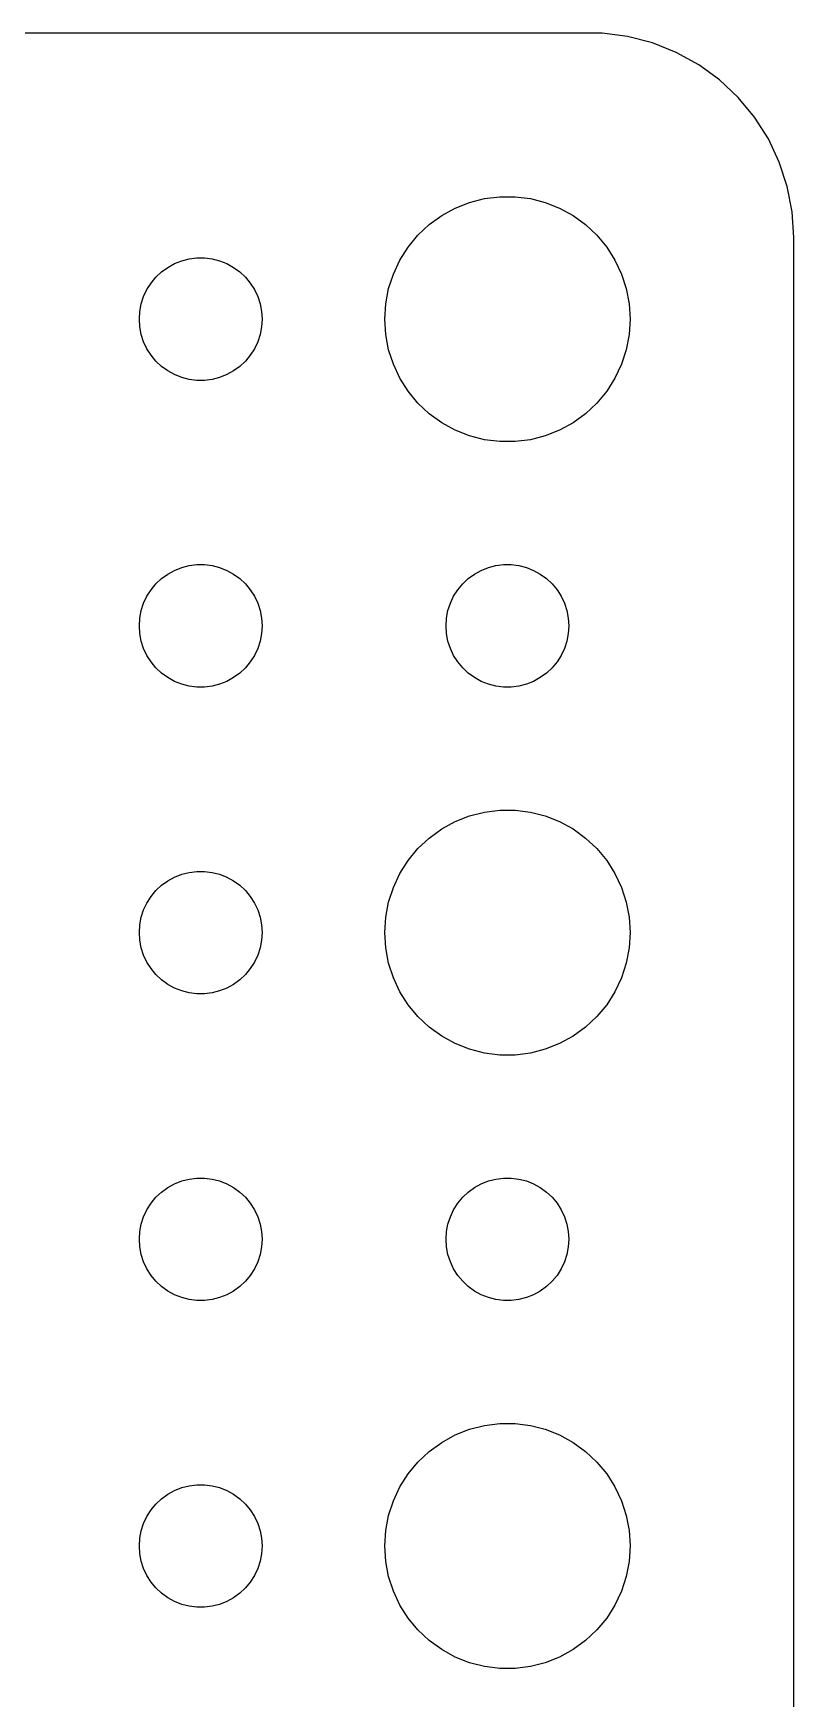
# Model space of a CAD drawing. Header units: metres. Extents: x -37 to 37, y 47 to 205.
# Drawn here: x 18.41 to 37, y 80.27 to 120.99 of the extents above; entities that cross this region are included whole.
import ezdxf

# ---------------------------------------------------------------- set-up
doc = ezdxf.new("R2010")
doc.units = ezdxf.units.M

msp = doc.modelspace()

# ---------------------------------------------------------------- linework, layer by layer
for p, q in [((32.3139, 120.99), (-32.3139, 120.99)), ((32.9369, 120.911), (32.3139, 120.99)), ((33.5451, 120.755), (32.9369, 120.911)), ((34.1289, 120.524), (33.5451, 120.755)), ((34.6791, 120.222), (34.1289, 120.524)), ((35.1871, 119.853), (34.6791, 120.222)), ((35.6448, 119.423), (35.1871, 119.853)), ((36.0451, 118.939), (35.6448, 119.423)), ((36.3815, 118.409), (36.0451, 118.939)), ((36.6489, 117.841), (36.3815, 118.409)), ((36.8429, 117.243), (36.6489, 117.841)), ((29.0729, 116.853), (29.4379, 116.947)), ((29.4379, 116.947), (29.8116, 116.994)), ((29.8116, 116.994), (30.1884, 116.994)), ((30.1884, 116.994), (30.5621, 116.947)), ((30.5621, 116.947), (30.927, 116.853)), ((36.9606, 116.627), (36.8429, 117.243)), ((28.0877, 116.312), (28.3925, 116.533)), ((28.3925, 116.533), (28.7227, 116.714)), ((28.7227, 116.714), (29.0729, 116.853)), ((30.927, 116.853), (31.2773, 116.714)), ((31.2773, 116.714), (31.6075, 116.533)), ((31.6075, 116.533), (31.9123, 116.312)), ((37, 116), (36.9606, 116.627)), ((27.8131, 116.054), (28.0877, 116.312)), ((31.9123, 116.312), (32.1869, 116.054)), ((27.3711, 115.445), (27.5729, 115.763)), ((27.5729, 115.763), (27.8131, 116.054)), ((32.1869, 116.054), (32.427, 115.763)), ((32.427, 115.763), (32.6289, 115.445)), ((37, 52), (37, 116)), ((21.5439, 115.156), (21.6963, 115.266)), ((21.6963, 115.266), (21.8613, 115.357)), ((21.8613, 115.357), (22.0365, 115.427)), ((22.0365, 115.427), (22.2189, 115.473)), ((22.2189, 115.473), (22.4058, 115.497)), ((22.4058, 115.497), (22.5942, 115.497)), ((22.5942, 115.497), (22.7811, 115.473)), ((22.7811, 115.473), (22.9635, 115.427)), ((22.9635, 115.427), (23.1387, 115.357)), ((23.1387, 115.357), (23.3037, 115.266)), ((23.3037, 115.266), (23.4561, 115.156)), ((27.2107, 115.104), (27.3711, 115.445)), ((32.6289, 115.445), (32.7893, 115.104)), ((21.1855, 114.723), (21.2865, 114.882)), ((21.2865, 114.882), (21.4065, 115.027)), ((21.4065, 115.027), (21.5439, 115.156)), ((23.4561, 115.156), (23.5934, 115.027)), ((23.5934, 115.027), (23.7135, 114.882)), ((23.7135, 114.882), (23.8145, 114.723)), ((27.0942, 114.746), (27.2107, 115.104)), ((32.7893, 115.104), (32.9057, 114.746)), ((21.0471, 114.373), (21.1053, 114.552)), ((21.1053, 114.552), (21.1855, 114.723)), ((23.8145, 114.723), (23.8947, 114.552)), ((23.8947, 114.552), (23.9529, 114.373)), ((27.0237, 114.376), (27.0942, 114.746)), ((32.9057, 114.746), (32.9763, 114.376)), ((21, 114), (21.0118, 114.188)), ((21.0118, 114.188), (21.0471, 114.373)), ((23.9529, 114.373), (23.9882, 114.188)), ((23.9882, 114.188), (24, 114)), ((27, 114), (27.0237, 114.376)), ((32.9763, 114.376), (33, 114)), ((21.0118, 113.812), (21, 114)), ((21.0471, 113.627), (21.0118, 113.812)), ((21.1053, 113.448), (21.0471, 113.627)), ((23.9529, 113.627), (23.8947, 113.448)), ((23.9882, 113.812), (23.9529, 113.627)), ((24, 114), (23.9882, 113.812)), ((27.0237, 113.624), (27, 114)), ((27.0942, 113.254), (27.0237, 113.624)), ((32.9763, 113.624), (32.9057, 113.254)), ((33, 114), (32.9763, 113.624)), ((21.1855, 113.277), (21.1053, 113.448)), ((21.2865, 113.118), (21.1855, 113.277)), ((23.8145, 113.277), (23.7135, 113.118)), ((23.8947, 113.448), (23.8145, 113.277)), ((27.2107, 112.896), (27.0942, 113.254)), ((32.9057, 113.254), (32.7893, 112.896)), ((21.4065, 112.973), (21.2865, 113.118)), ((21.5439, 112.844), (21.4065, 112.973)), ((21.6963, 112.734), (21.5439, 112.844)), ((23.4561, 112.844), (23.3037, 112.734)), ((23.5934, 112.973), (23.4561, 112.844)), ((23.7135, 113.118), (23.5934, 112.973)), ((27.3711, 112.555), (27.2107, 112.896)), ((32.7893, 112.896), (32.6289, 112.555)), ((21.8613, 112.643), (21.6963, 112.734)), ((22.0365, 112.573), (21.8613, 112.643)), ((22.2189, 112.527), (22.0365, 112.573)), ((22.4058, 112.503), (22.2189, 112.527)), ((22.5942, 112.503), (22.4058, 112.503)), ((22.7811, 112.527), (22.5942, 112.503)), ((22.9635, 112.573), (22.7811, 112.527)), ((23.1387, 112.643), (22.9635, 112.573)), ((23.3037, 112.734), (23.1387, 112.643)), ((27.5729, 112.237), (27.3711, 112.555)), ((32.6289, 112.555), (32.427, 112.237)), ((27.8131, 111.946), (27.5729, 112.237)), ((32.427, 112.237), (32.1869, 111.946)), ((28.0877, 111.688), (27.8131, 111.946)), ((28.3925, 111.467), (28.0877, 111.688)), ((31.9123, 111.688), (31.6075, 111.467)), ((32.1869, 111.946), (31.9123, 111.688)), ((28.7227, 111.286), (28.3925, 111.467)), ((29.0729, 111.147), (28.7227, 111.286)), ((31.2773, 111.286), (30.927, 111.147)), ((31.6075, 111.467), (31.2773, 111.286)), ((29.4379, 111.053), (29.0729, 111.147)), ((29.8116, 111.006), (29.4379, 111.053)), ((30.1884, 111.006), (29.8116, 111.006)), ((30.5621, 111.053), (30.1884, 111.006)), ((30.927, 111.147), (30.5621, 111.053)), ((21.8613, 107.857), (22.0365, 107.927)), ((22.0365, 107.927), (22.2189, 107.973)), ((22.2189, 107.973), (22.4058, 107.997)), ((22.4058, 107.997), (22.5942, 107.997)), ((22.5942, 107.997), (22.7811, 107.973)), ((22.7811, 107.973), (22.9635, 107.927)), ((22.9635, 107.927), (23.1387, 107.857)), ((29.3613, 107.857), (29.5365, 107.927)), ((29.5365, 107.927), (29.7189, 107.973)), ((29.7189, 107.973), (29.9058, 107.997)), ((29.9058, 107.997), (30.0942, 107.997)), ((30.0942, 107.997), (30.2811, 107.973)), ((30.2811, 107.973), (30.4635, 107.927)), ((30.4635, 107.927), (30.6387, 107.857)), ((21.2865, 107.382), (21.4065, 107.527)), ((21.4065, 107.527), (21.5439, 107.656)), ((21.5439, 107.656), (21.6963, 107.766)), ((21.6963, 107.766), (21.8613, 107.857)), ((23.1387, 107.857), (23.3037, 107.766)), ((23.3037, 107.766), (23.4561, 107.656)), ((23.4561, 107.656), (23.5934, 107.527)), ((23.5934, 107.527), (23.7135, 107.382)), ((28.7865, 107.382), (28.9065, 107.527)), ((28.9065, 107.527), (29.0439, 107.656)), ((29.0439, 107.656), (29.1963, 107.766)), ((29.1963, 107.766), (29.3613, 107.857)), ((30.6387, 107.857), (30.8037, 107.766)), ((30.8037, 107.766), (30.9561, 107.656)), ((30.9561, 107.656), (31.0934, 107.527)), ((31.0934, 107.527), (31.2135, 107.382)), ((21.1053, 107.052), (21.1855, 107.223)), ((21.1855, 107.223), (21.2865, 107.382)), ((23.7135, 107.382), (23.8145, 107.223)), ((23.8145, 107.223), (23.8947, 107.052)), ((28.6053, 107.052), (28.6855, 107.223)), ((28.6855, 107.223), (28.7865, 107.382)), ((31.2135, 107.382), (31.3145, 107.223)), ((31.3145, 107.223), (31.3947, 107.052)), ((21.0118, 106.688), (21.0471, 106.873)), ((21.0471, 106.873), (21.1053, 107.052)), ((23.8947, 107.052), (23.9529, 106.873)), ((23.9529, 106.873), (23.9882, 106.688)), ((28.5118, 106.688), (28.5471, 106.873)), ((28.5471, 106.873), (28.6053, 107.052)), ((31.3947, 107.052), (31.4529, 106.873)), ((31.4529, 106.873), (31.4882, 106.688)), ((21, 106.5), (21.0118, 106.688)), ((21.0118, 106.312), (21, 106.5)), ((21.0471, 106.127), (21.0118, 106.312)), ((23.9882, 106.312), (23.9529, 106.127)), ((23.9882, 106.688), (24, 106.5)), ((24, 106.5), (23.9882, 106.312)), ((28.5, 106.5), (28.5118, 106.688)), ((28.5118, 106.312), (28.5, 106.5)), ((28.5471, 106.127), (28.5118, 106.312)), ((31.4882, 106.312), (31.4529, 106.127)), ((31.4882, 106.688), (31.5, 106.5)), ((31.5, 106.5), (31.4882, 106.312)), ((21.1053, 105.948), (21.0471, 106.127)), ((21.1855, 105.777), (21.1053, 105.948)), ((23.8947, 105.948), (23.8145, 105.777)), ((23.9529, 106.127), (23.8947, 105.948)), ((28.6053, 105.948), (28.5471, 106.127)), ((28.6855, 105.777), (28.6053, 105.948)), ((31.3947, 105.948), (31.3145, 105.777)), ((31.4529, 106.127), (31.3947, 105.948)), ((21.2865, 105.618), (21.1855, 105.777)), ((21.4065, 105.473), (21.2865, 105.618)), ((23.7135, 105.618), (23.5934, 105.473)), ((23.8145, 105.777), (23.7135, 105.618)), ((28.7865, 105.618), (28.6855, 105.777)), ((28.9065, 105.473), (28.7865, 105.618)), ((31.2135, 105.618), (31.0934, 105.473)), ((31.3145, 105.777), (31.2135, 105.618)), ((21.5439, 105.344), (21.4065, 105.473)), ((21.6963, 105.234), (21.5439, 105.344)), ((21.8613, 105.143), (21.6963, 105.234)), ((22.0365, 105.073), (21.8613, 105.143)), ((22.2189, 105.027), (22.0365, 105.073)), ((22.9635, 105.073), (22.7811, 105.027)), ((23.1387, 105.143), (22.9635, 105.073)), ((23.3037, 105.234), (23.1387, 105.143)), ((23.4561, 105.344), (23.3037, 105.234)), ((23.5934, 105.473), (23.4561, 105.344)), ((29.0439, 105.344), (28.9065, 105.473)), ((29.1963, 105.234), (29.0439, 105.344)), ((29.3613, 105.143), (29.1963, 105.234)), ((29.5365, 105.073), (29.3613, 105.143)), ((29.7189, 105.027), (29.5365, 105.073)), ((30.4635, 105.073), (30.2811, 105.027)), ((30.6387, 105.143), (30.4635, 105.073)), ((30.8037, 105.234), (30.6387, 105.143)), ((30.9561, 105.344), (30.8037, 105.234)), ((31.0934, 105.473), (30.9561, 105.344)), ((22.4058, 105.003), (22.2189, 105.027)), ((22.5942, 105.003), (22.4058, 105.003)), ((22.7811, 105.027), (22.5942, 105.003)), ((29.9058, 105.003), (29.7189, 105.027)), ((30.0942, 105.003), (29.9058, 105.003)), ((30.2811, 105.027), (30.0942, 105.003)), ((28.7227, 101.714), (29.0729, 101.853)), ((29.0729, 101.853), (29.4379, 101.947)), ((29.4379, 101.947), (29.8116, 101.994)), ((29.8116, 101.994), (30.1884, 101.994)), ((30.1884, 101.994), (30.5621, 101.947)), ((30.5621, 101.947), (30.927, 101.853)), ((30.927, 101.853), (31.2773, 101.714)), ((28.0877, 101.312), (28.3925, 101.533)), ((28.3925, 101.533), (28.7227, 101.714)), ((31.2773, 101.714), (31.6075, 101.533)), ((31.6075, 101.533), (31.9123, 101.312)), ((27.5729, 100.763), (27.8131, 101.054)), ((27.8131, 101.054), (28.0877, 101.312)), ((31.9123, 101.312), (32.1869, 101.054)), ((32.1869, 101.054), (32.427, 100.763)), ((27.3711, 100.445), (27.5729, 100.763)), ((32.427, 100.763), (32.6289, 100.445)), ((21.5439, 100.156), (21.6963, 100.266)), ((21.6963, 100.266), (21.8613, 100.357)), ((21.8613, 100.357), (22.0365, 100.427)), ((22.0365, 100.427), (22.2189, 100.473)), ((22.2189, 100.473), (22.4058, 100.497)), ((22.4058, 100.497), (22.5942, 100.497)), ((22.5942, 100.497), (22.7811, 100.473)), ((22.7811, 100.473), (22.9635, 100.427)), ((22.9635, 100.427), (23.1387, 100.357)), ((23.1387, 100.357), (23.3037, 100.266)), ((23.3037, 100.266), (23.4561, 100.156)), ((27.2107, 100.104), (27.3711, 100.445)), ((32.6289, 100.445), (32.7893, 100.104)), ((21.1855, 99.7226), (21.2865, 99.8817)), ((21.2865, 99.8817), (21.4065, 100.027)), ((21.4065, 100.027), (21.5439, 100.156)), ((23.4561, 100.156), (23.5934, 100.027)), ((23.5934, 100.027), (23.7135, 99.8817)), ((23.7135, 99.8817), (23.8145, 99.7226)), ((27.0942, 99.7461), (27.2107, 100.104)), ((32.7893, 100.104), (32.9057, 99.7461)), ((21.0118, 99.188), (21.0471, 99.373)), ((21.0471, 99.373), (21.1053, 99.5522)), ((21.1053, 99.5522), (21.1855, 99.7226)), ((23.8145, 99.7226), (23.8947, 99.5522)), ((23.8947, 99.5522), (23.9529, 99.373)), ((23.9529, 99.373), (23.9882, 99.188)), ((27, 99), (27.0237, 99.376)), ((27.0237, 99.376), (27.0942, 99.7461)), ((32.9057, 99.7461), (32.9763, 99.376)), ((32.9763, 99.376), (33, 99)), ((21, 99), (21.0118, 99.188)), ((21.0118, 98.812), (21, 99)), ((23.9882, 99.188), (24, 99)), ((24, 99), (23.9882, 98.812)), ((27.0237, 98.624), (27, 99)), ((33, 99), (32.9763, 98.624)), ((21.0471, 98.627), (21.0118, 98.812)), ((21.1053, 98.4478), (21.0471, 98.627)), ((23.9529, 98.627), (23.8947, 98.4478)), ((23.9882, 98.812), (23.9529, 98.627)), ((27.0942, 98.2539), (27.0237, 98.624)), ((32.9763, 98.624), (32.9057, 98.2539)), ((21.1855, 98.2774), (21.1053, 98.4478)), ((21.2865, 98.1183), (21.1855, 98.2774)), ((23.8145, 98.2774), (23.7135, 98.1183)), ((23.8947, 98.4478), (23.8145, 98.2774)), ((27.2107, 97.8956), (27.0942, 98.2539)), ((32.9057, 98.2539), (32.7893, 97.8956)), ((21.4065, 97.9732), (21.2865, 98.1183)), ((21.5439, 97.8442), (21.4065, 97.9732)), ((21.6963, 97.7335), (21.5439, 97.8442)), ((23.4561, 97.8442), (23.3037, 97.7335)), ((23.5934, 97.9732), (23.4561, 97.8442)), ((23.7135, 98.1183), (23.5934, 97.9732)), ((27.3711, 97.5547), (27.2107, 97.8956)), ((32.7893, 97.8956), (32.6289, 97.5547)), ((21.8613, 97.6427), (21.6963, 97.7335)), ((22.0365, 97.5734), (21.8613, 97.6427)), ((22.2189, 97.5266), (22.0365, 97.5734)), ((22.4058, 97.5029), (22.2189, 97.5266)), ((22.5942, 97.5029), (22.4058, 97.5029)), ((22.7811, 97.5266), (22.5942, 97.5029)), ((22.9635, 97.5734), (22.7811, 97.5266)), ((23.1387, 97.6427), (22.9635, 97.5734)), ((23.3037, 97.7335), (23.1387, 97.6427)), ((27.5729, 97.2366), (27.3711, 97.5547)), ((32.6289, 97.5547), (32.427, 97.2366)), ((27.8131, 96.9464), (27.5729, 97.2366)), ((28.0877, 96.6884), (27.8131, 96.9464)), ((32.1869, 96.9464), (31.9123, 96.6884)), ((32.427, 97.2366), (32.1869, 96.9464)), ((28.3925, 96.467), (28.0877, 96.6884)), ((31.9123, 96.6884), (31.6075, 96.467)), ((28.7227, 96.2855), (28.3925, 96.467)), ((29.0729, 96.1468), (28.7227, 96.2855)), ((29.4379, 96.0531), (29.0729, 96.1468)), ((30.927, 96.1468), (30.5621, 96.0531)), ((31.2773, 96.2855), (30.927, 96.1468)), ((31.6075, 96.467), (31.2773, 96.2855)), ((29.8116, 96.0059), (29.4379, 96.0531)), ((30.1884, 96.0059), (29.8116, 96.0059)), ((30.5621, 96.0531), (30.1884, 96.0059)), ((21.6963, 92.7665), (21.8613, 92.8572)), ((21.8613, 92.8572), (22.0365, 92.9266)), ((22.0365, 92.9266), (22.2189, 92.9734)), ((22.2189, 92.9734), (22.4058, 92.997)), ((22.4058, 92.997), (22.5942, 92.997)), ((22.5942, 92.997), (22.7811, 92.9734)), ((22.7811, 92.9734), (22.9635, 92.9266)), ((22.9635, 92.9266), (23.1387, 92.8572)), ((23.1387, 92.8572), (23.3037, 92.7665)), ((29.1963, 92.7665), (29.3613, 92.8572)), ((29.3613, 92.8572), (29.5365, 92.9266)), ((29.5365, 92.9266), (29.7189, 92.9734)), ((29.7189, 92.9734), (29.9058, 92.997)), ((29.9058, 92.997), (30.0942, 92.997)), ((30.0942, 92.997), (30.2811, 92.9734)), ((30.2811, 92.9734), (30.4635, 92.9266)), ((30.4635, 92.9266), (30.6387, 92.8572)), ((30.6387, 92.8572), (30.8037, 92.7665)), ((21.2865, 92.3817), (21.4065, 92.5268)), ((21.4065, 92.5268), (21.5439, 92.6558)), ((21.5439, 92.6558), (21.6963, 92.7665)), ((23.3037, 92.7665), (23.4561, 92.6558)), ((23.4561, 92.6558), (23.5934, 92.5268)), ((23.5934, 92.5268), (23.7135, 92.3817)), ((28.7865, 92.3817), (28.9065, 92.5268)), ((28.9065, 92.5268), (29.0439, 92.6558)), ((29.0439, 92.6558), (29.1963, 92.7665)), ((30.8037, 92.7665), (30.9561, 92.6558)), ((30.9561, 92.6558), (31.0934, 92.5268)), ((31.0934, 92.5268), (31.2135, 92.3817)), ((21.0471, 91.873), (21.1053, 92.0522)), ((21.1053, 92.0522), (21.1855, 92.2226)), ((21.1855, 92.2226), (21.2865, 92.3817)), ((23.7135, 92.3817), (23.8145, 92.2226)), ((23.8145, 92.2226), (23.8947, 92.0522)), ((23.8947, 92.0522), (23.9529, 91.873)), ((28.5471, 91.873), (28.6053, 92.0522)), ((28.6053, 92.0522), (28.6855, 92.2226)), ((28.6855, 92.2226), (28.7865, 92.3817)), ((31.2135, 92.3817), (31.3145, 92.2226)), ((31.3145, 92.2226), (31.3947, 92.0522)), ((31.3947, 92.0522), (31.4529, 91.873)), ((21, 91.5), (21.0118, 91.688)), ((21.0118, 91.688), (21.0471, 91.873)), ((23.9529, 91.873), (23.9882, 91.688)), ((23.9882, 91.688), (24, 91.5)), ((28.5, 91.5), (28.5118, 91.688)), ((28.5118, 91.688), (28.5471, 91.873)), ((31.4529, 91.873), (31.4882, 91.688)), ((31.4882, 91.688), (31.5, 91.5)), ((21.0118, 91.312), (21, 91.5)), ((21.0471, 91.127), (21.0118, 91.312)), ((23.9882, 91.312), (23.9529, 91.127)), ((24, 91.5), (23.9882, 91.312)), ((28.5118, 91.312), (28.5, 91.5)), ((28.5471, 91.127), (28.5118, 91.312)), ((31.4882, 91.312), (31.4529, 91.127)), ((31.5, 91.5), (31.4882, 91.312)), ((21.1053, 90.9478), (21.0471, 91.127)), ((21.1855, 90.7774), (21.1053, 90.9478)), ((23.8947, 90.9478), (23.8145, 90.7774)), ((23.9529, 91.127), (23.8947, 90.9478)), ((28.6053, 90.9478), (28.5471, 91.127)), ((28.6855, 90.7774), (28.6053, 90.9478)), ((31.3947, 90.9478), (31.3145, 90.7774)), ((31.4529, 91.127), (31.3947, 90.9478)), ((21.2865, 90.6183), (21.1855, 90.7774)), ((21.4065, 90.4732), (21.2865, 90.6183)), ((21.5439, 90.3442), (21.4065, 90.4732)), ((23.5934, 90.4732), (23.4561, 90.3442)), ((23.7135, 90.6183), (23.5934, 90.4732)), ((23.8145, 90.7774), (23.7135, 90.6183)), ((28.7865, 90.6183), (28.6855, 90.7774)), ((28.9065, 90.4732), (28.7865, 90.6183)), ((29.0439, 90.3442), (28.9065, 90.4732)), ((31.0934, 90.4732), (30.9561, 90.3442)), ((31.2135, 90.6183), (31.0934, 90.4732)), ((31.3145, 90.7774), (31.2135, 90.6183)), ((21.6963, 90.2335), (21.5439, 90.3442)), ((21.8613, 90.1427), (21.6963, 90.2335)), ((22.0365, 90.0734), (21.8613, 90.1427)), ((22.2189, 90.0266), (22.0365, 90.0734)), ((22.4058, 90.0029), (22.2189, 90.0266)), ((22.5942, 90.0029), (22.4058, 90.0029)), ((22.7811, 90.0266), (22.5942, 90.0029)), ((22.9635, 90.0734), (22.7811, 90.0266)), ((23.1387, 90.1427), (22.9635, 90.0734)), ((23.3037, 90.2335), (23.1387, 90.1427)), ((23.4561, 90.3442), (23.3037, 90.2335)), ((29.1963, 90.2335), (29.0439, 90.3442)), ((29.3613, 90.1427), (29.1963, 90.2335)), ((29.5365, 90.0734), (29.3613, 90.1427)), ((29.7189, 90.0266), (29.5365, 90.0734)), ((29.9058, 90.0029), (29.7189, 90.0266)), ((30.0942, 90.0029), (29.9058, 90.0029)), ((30.2811, 90.0266), (30.0942, 90.0029)), ((30.4635, 90.0734), (30.2811, 90.0266)), ((30.6387, 90.1427), (30.4635, 90.0734)), ((30.8037, 90.2335), (30.6387, 90.1427)), ((30.9561, 90.3442), (30.8037, 90.2335)), ((28.7227, 86.7145), (29.0729, 86.8532)), ((29.0729, 86.8532), (29.4379, 86.9469)), ((29.4379, 86.9469), (29.8116, 86.9941)), ((29.8116, 86.9941), (30.1884, 86.9941)), ((30.1884, 86.9941), (30.5621, 86.9469)), ((30.5621, 86.9469), (30.927, 86.8532)), ((30.927, 86.8532), (31.2773, 86.7145)), ((28.0877, 86.3115), (28.3925, 86.533)), ((28.3925, 86.533), (28.7227, 86.7145)), ((31.2773, 86.7145), (31.6075, 86.533)), ((31.6075, 86.533), (31.9123, 86.3115)), ((27.5729, 85.7634), (27.8131, 86.0536)), ((27.8131, 86.0536), (28.0877, 86.3115)), ((31.9123, 86.3115), (32.1869, 86.0536)), ((32.1869, 86.0536), (32.427, 85.7634)), ((27.3711, 85.4453), (27.5729, 85.7634)), ((32.427, 85.7634), (32.6289, 85.4453)), ((21.4065, 85.0268), (21.5439, 85.1558)), ((21.5439, 85.1558), (21.6963, 85.2665)), ((21.6963, 85.2665), (21.8613, 85.3572)), ((21.8613, 85.3572), (22.0365, 85.4266)), ((22.0365, 85.4266), (22.2189, 85.4734)), ((22.2189, 85.4734), (22.4058, 85.497)), ((22.4058, 85.497), (22.5942, 85.497)), ((22.5942, 85.497), (22.7811, 85.4734)), ((22.7811, 85.4734), (22.9635, 85.4266)), ((22.9635, 85.4266), (23.1387, 85.3572)), ((23.1387, 85.3572), (23.3037, 85.2665)), ((23.3037, 85.2665), (23.4561, 85.1558)), ((23.4561, 85.1558), (23.5934, 85.0268)), ((27.2107, 85.1044), (27.3711, 85.4453)), ((32.6289, 85.4453), (32.7893, 85.1044)), ((21.1053, 84.5522), (21.1855, 84.7226)), ((21.1855, 84.7226), (21.2865, 84.8817)), ((21.2865, 84.8817), (21.4065, 85.0268)), ((23.5934, 85.0268), (23.7135, 84.8817)), ((23.7135, 84.8817), (23.8145, 84.7226)), ((23.8145, 84.7226), (23.8947, 84.5522)), ((27.0237, 84.376), (27.0942, 84.7461)), ((27.0942, 84.7461), (27.2107, 85.1044)), ((32.7893, 85.1044), (32.9057, 84.7461)), ((32.9057, 84.7461), (32.9763, 84.376)), ((21.0118, 84.188), (21.0471, 84.373)), ((21.0471, 84.373), (21.1053, 84.5522)), ((23.8947, 84.5522), (23.9529, 84.373)), ((23.9529, 84.373), (23.9882, 84.188)), ((27, 84), (27.0237, 84.376)), ((32.9763, 84.376), (33, 84)), ((21, 84), (21.0118, 84.188)), ((21.0118, 83.812), (21, 84)), ((23.9882, 84.188), (24, 84)), ((24, 84), (23.9882, 83.812)), ((27.0237, 83.624), (27, 84)), ((33, 84), (32.9763, 83.624)), ((21.0471, 83.627), (21.0118, 83.812)), ((21.1053, 83.4478), (21.0471, 83.627)), ((23.9529, 83.627), (23.8947, 83.4478)), ((23.9882, 83.812), (23.9529, 83.627)), ((27.0942, 83.2539), (27.0237, 83.624)), ((32.9763, 83.624), (32.9057, 83.2539)), ((21.1855, 83.2774), (21.1053, 83.4478)), ((21.2865, 83.1183), (21.1855, 83.2774)), ((21.4065, 82.9732), (21.2865, 83.1183)), ((23.7135, 83.1183), (23.5934, 82.9732)), ((23.8145, 83.2774), (23.7135, 83.1183)), ((23.8947, 83.4478), (23.8145, 83.2774)), ((27.2107, 82.8956), (27.0942, 83.2539)), ((32.9057, 83.2539), (32.7893, 82.8956)), ((21.5439, 82.8442), (21.4065, 82.9732)), ((21.6963, 82.7335), (21.5439, 82.8442)), ((21.8613, 82.6428), (21.6963, 82.7335)), ((23.3037, 82.7335), (23.1387, 82.6428)), ((23.4561, 82.8442), (23.3037, 82.7335)), ((23.5934, 82.9732), (23.4561, 82.8442)), ((27.3711, 82.5547), (27.2107, 82.8956)), ((32.7893, 82.8956), (32.6289, 82.5547)), ((22.0365, 82.5734), (21.8613, 82.6428)), ((22.2189, 82.5266), (22.0365, 82.5734)), ((22.4058, 82.503), (22.2189, 82.5266)), ((22.5942, 82.503), (22.4058, 82.503)), ((22.7811, 82.5266), (22.5942, 82.503)), ((22.9635, 82.5734), (22.7811, 82.5266)), ((23.1387, 82.6428), (22.9635, 82.5734)), ((27.5729, 82.2366), (27.3711, 82.5547)), ((32.6289, 82.5547), (32.427, 82.2366)), ((27.8131, 81.9464), (27.5729, 82.2366)), ((28.0877, 81.6885), (27.8131, 81.9464)), ((32.1869, 81.9464), (31.9123, 81.6885)), ((32.427, 82.2366), (32.1869, 81.9464)), ((28.3925, 81.467), (28.0877, 81.6885)), ((28.7227, 81.2855), (28.3925, 81.467)), ((31.6075, 81.467), (31.2773, 81.2855)), ((31.9123, 81.6885), (31.6075, 81.467)), ((29.0729, 81.1468), (28.7227, 81.2855)), ((29.4379, 81.0531), (29.0729, 81.1468)), ((29.8116, 81.0059), (29.4379, 81.0531)), ((30.5621, 81.0531), (30.1884, 81.0059)), ((30.927, 81.1468), (30.5621, 81.0531)), ((31.2773, 81.2855), (30.927, 81.1468)), ((30.1884, 81.0059), (29.8116, 81.0059))]:
    msp.add_line(p, q)

doc.saveas('drawing.dxf')
